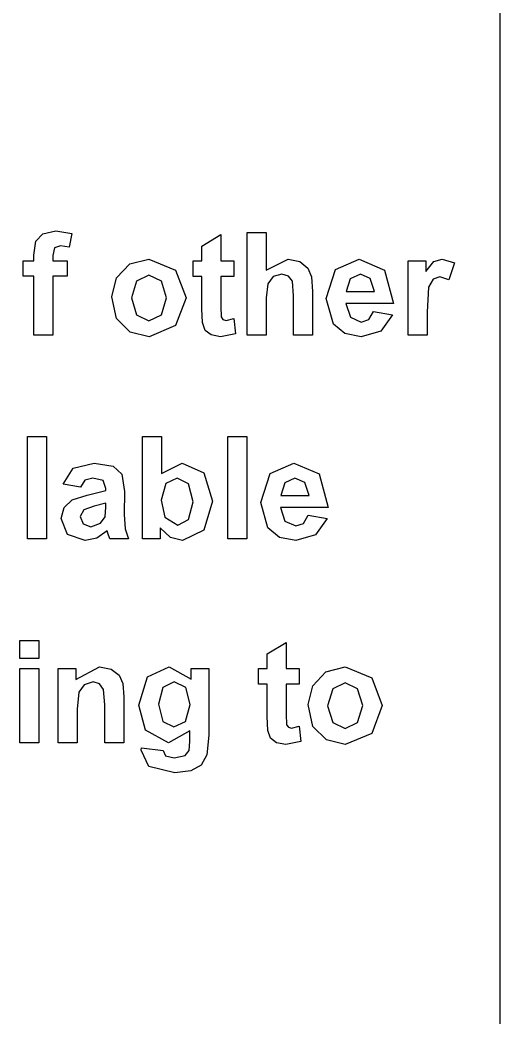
# Model space of a CAD drawing. Extents: x 22 to 299, y 7 to 289.
# Drawn here: x 192.52 to 202, y 124.77 to 144.44 of the extents above; entities that cross this region are included whole.
import ezdxf

# ---------------------------------------------------------------- set-up
doc = ezdxf.new("R2010")
doc.units = 0

msp = doc.modelspace()

# ---------------------------------------------------------------- linework, layer by layer
at = {"layer": '1'}
msp.add_line((201.999757, 15.430113), (201.999757, 276.499204), dxfattribs=at)
at = {"layer": 'Layer 1'}
for p, q in [((192.96832, 140.220775), (193.227638, 140.278653)), ((193.227638, 140.278653), (193.541761, 140.229043)), ((193.541761, 140.229043), (193.490967, 139.958948)), ((197.001981, 138.224), (197.001981, 140.244202)), ((197.001981, 140.244202), (197.377593, 140.244202)), ((197.377593, 140.244202), (197.377593, 139.50144)), ((192.790539, 139.797718), (192.827967, 140.073325)), ((192.827967, 140.073325), (192.96832, 140.220775)), ((196.10909, 139.978241), (196.486038, 140.204239)), ((196.486038, 140.204239), (196.486038, 139.687475)), ((193.200904, 139.941034), (193.166149, 139.790828)), ((193.318534, 139.980997), (193.200904, 139.941034)), ((193.490967, 139.958948), (193.318534, 139.980997)), ((196.10909, 139.687475), (196.10909, 139.978241)), ((192.582013, 139.382929), (192.582015, 139.687475)), ((192.582015, 139.687475), (192.790539, 139.687475)), ((192.790539, 139.687475), (192.790539, 139.797718)), ((193.166149, 139.790828), (193.166149, 139.687475)), ((193.166149, 139.687475), (193.446855, 139.687475)), ((193.446855, 139.687475), (193.446855, 139.382929)), ((194.685075, 139.625463), (195.063359, 139.720548)), ((195.063359, 139.720548), (195.591353, 139.504196)), ((195.936656, 139.378795), (195.936656, 139.687475)), ((195.936656, 139.687475), (196.10909, 139.687475)), ((196.486038, 139.687475), (196.742684, 139.687475)), ((196.742684, 139.687475), (196.742684, 139.378795)), ((197.377593, 139.50144), (197.812019, 139.720548)), ((197.812019, 139.720548), (198.045941, 139.670938)), ((198.045941, 139.670938), (198.202334, 139.544159)), ((198.750815, 139.513842), (199.217321, 139.720548)), ((199.217321, 139.720548), (199.717245, 139.504196)), ((200.181996, 138.224), (200.181996, 139.687475)), ((200.181996, 139.687475), (200.530873, 139.687475)), ((200.530873, 139.687475), (200.530873, 139.479391)), ((200.530873, 139.479391), (200.691276, 139.673695)), ((200.691276, 139.673695), (200.854353, 139.720548)), ((200.854353, 139.720548), (201.101641, 139.647512)), ((201.101641, 139.647512), (200.985349, 139.309893)), ((194.424419, 139.349856), (194.685075, 139.625463)), ((195.591353, 139.504196), (195.797204, 138.959872)), ((198.202334, 139.544159), (198.274515, 139.373283)), ((198.566351, 138.944713), (198.750815, 139.513842)), ((199.717245, 139.504196), (199.892352, 138.844116)), ((192.790538, 139.382929), (192.582013, 139.382929)), ((192.790538, 138.224), (192.790538, 139.382929)), ((193.446855, 139.382929), (193.166148, 139.382929)), ((193.166148, 139.382929), (193.166148, 138.224)), ((194.332187, 138.976408), (194.424419, 139.349856)), ((194.817407, 139.289222), (194.717155, 138.955737)), ((195.064695, 139.404977), (194.817407, 139.289222)), ((195.310647, 139.289222), (195.064695, 139.404977)), ((195.4109, 138.958494), (195.310647, 139.289222)), ((196.10909, 139.378795), (195.936656, 139.378795)), ((196.10909, 138.740764), (196.10909, 139.378795)), ((196.742684, 139.378795), (196.486039, 139.378795)), ((196.486039, 139.378795), (196.486039, 138.788995)), ((197.519283, 139.377417), (197.41101, 139.235479)), ((197.686369, 139.42427), (197.519283, 139.377417)), ((197.821375, 139.387063), (197.686369, 139.42427)), ((197.897567, 139.289222), (197.821375, 139.387063)), ((197.918956, 138.997079), (197.897567, 139.289222)), ((198.274515, 139.373283), (198.294567, 139.082517)), ((199.036869, 139.331941), (198.958005, 139.081139)), ((199.240047, 139.42427), (199.036869, 139.331941)), ((199.435204, 139.336076), (199.240047, 139.42427)), ((199.519416, 139.081139), (199.435204, 139.336076)), ((200.675236, 139.327807), (200.588351, 139.166577)), ((200.808905, 139.373283), (200.675236, 139.327807)), ((200.985349, 139.309893), (200.808905, 139.373283)), ((197.41101, 139.235479), (197.377592, 138.957115)), ((198.294567, 139.082517), (198.294567, 138.224)), ((198.958005, 139.081139), (199.519416, 139.081139)), ((200.588351, 139.166577), (200.557606, 138.675996)), ((194.424417, 138.547839), (194.332185, 138.976408)), ((194.332185, 138.976408), (194.332187, 138.976408)), ((194.717155, 138.955737), (194.817407, 138.622253)), ((194.717155, 138.955737), (194.717155, 138.955737)), ((195.310647, 138.622253), (195.4109, 138.958494)), ((195.797204, 138.959872), (195.58868, 138.408657)), ((197.377592, 138.957115), (197.377592, 138.224)), ((197.918956, 138.224), (197.918956, 138.997079)), ((198.706704, 138.440352), (198.566351, 138.944713)), ((196.121119, 138.467912), (196.10909, 138.740764)), ((196.486039, 138.788995), (196.492724, 138.579533)), ((199.892352, 138.844116), (198.951319, 138.844116)), ((198.951319, 138.844116), (199.042215, 138.575399)), ((199.407132, 138.529924), (199.498027, 138.689776)), ((199.498027, 138.689776), (199.872302, 138.625009)), ((199.498027, 138.689776), (199.498027, 138.689776)), ((200.557606, 138.675996), (200.557607, 138.224)), ((194.693095, 138.281878), (194.424417, 138.547839)), ((194.817407, 138.622253), (195.064695, 138.506498)), ((195.064695, 138.506498), (195.310647, 138.622253)), ((196.17325, 138.316328), (196.121119, 138.467912)), ((196.492724, 138.579533), (196.526142, 138.531302)), ((196.526142, 138.531302), (196.590304, 138.51201)), ((196.590304, 138.51201), (196.74135, 138.549217)), ((196.74135, 138.549217), (196.773432, 138.248805)), ((199.042215, 138.575399), (199.258759, 138.480315)), ((199.258759, 138.480315), (199.407132, 138.529924)), ((199.872302, 138.625009), (199.643727, 138.30117)), ((195.066032, 138.190927), (194.693095, 138.281878)), ((195.58868, 138.408657), (195.066032, 138.190927)), ((196.293553, 138.225378), (196.17325, 138.316328)), ((198.932605, 138.253283), (198.706704, 138.440352)), ((199.643727, 138.30117), (199.254749, 138.190927)), ((193.166148, 138.224), (192.790538, 138.224)), ((196.47668, 138.190927), (196.293553, 138.225378)), ((196.773432, 138.248805), (196.47668, 138.190927)), ((197.377592, 138.224), (197.001981, 138.224)), ((198.294567, 138.224), (197.918956, 138.224)), ((199.254749, 138.190927), (198.932605, 138.253283)), ((200.557607, 138.224), (200.181996, 138.224)), ((192.668221, 134.203), (192.668221, 136.223202)), ((192.668221, 136.223202), (193.043832, 136.223202)), ((193.043832, 136.223202), (193.043832, 134.203)), ((194.935297, 134.203), (194.935297, 136.223202)), ((194.935297, 136.223202), (195.310908, 136.223202)), ((195.310908, 136.223202), (195.310908, 135.495598)), ((196.623979, 134.203), (196.623979, 136.223202)), ((196.623979, 136.223202), (196.999589, 136.223202)), ((196.999589, 136.223202), (196.999589, 134.203)), ((193.369108, 135.283381), (193.566939, 135.597573)), ((193.566939, 135.597573), (193.983988, 135.699548)), ((193.983988, 135.699548), (194.358262, 135.637536)), ((194.358262, 135.637536), (194.530696, 135.481818)), ((195.310908, 135.495598), (195.72261, 135.699548)), ((195.72261, 135.699548), (196.151689, 135.505245)), ((196.151689, 135.505245), (196.321449, 134.949896)), ((197.459872, 135.492842), (197.926378, 135.699548)), ((197.926378, 135.699548), (198.426302, 135.483196)), ((193.800861, 135.361929), (193.709966, 135.219991)), ((193.957254, 135.40327), (193.800861, 135.361929)), ((194.159095, 135.355039), (193.957254, 135.40327)), ((194.212563, 135.196564), (194.159095, 135.355039)), ((194.530696, 135.481818), (194.58149, 135.135931)), ((195.622358, 135.40327), (195.397793, 135.294405)), ((195.848259, 135.291649), (195.622358, 135.40327)), ((197.275409, 134.923713), (197.459872, 135.492842)), ((197.745927, 135.310941), (197.667062, 135.060139)), ((197.949104, 135.40327), (197.745927, 135.310941)), ((198.144261, 135.315076), (197.949104, 135.40327)), ((198.228473, 135.060139), (198.144261, 135.315076)), ((198.426302, 135.483196), (198.601409, 134.823116)), ((193.709965, 135.219991), (193.369108, 135.283381)), ((193.709966, 135.219991), (193.709965, 135.219991)), ((193.847646, 135.062895), (194.212563, 135.157979)), ((194.212563, 135.157979), (194.212563, 135.196564)), ((194.58149, 135.135931), (194.577479, 134.683935)), ((195.397793, 135.294405), (195.308235, 134.966432)), ((195.936481, 134.930603), (195.848259, 135.291649)), ((193.387823, 134.823116), (193.548226, 134.971944)), ((193.548226, 134.971944), (193.847646, 135.062895)), ((195.308235, 134.966432), (195.377743, 134.630191)), ((195.308235, 134.966432), (195.308235, 134.966432)), ((195.848259, 134.584716), (195.936481, 134.930603)), ((196.321449, 134.949896), (196.147679, 134.372499)), ((197.415761, 134.419352), (197.275409, 134.923713)), ((197.667062, 135.060139), (198.228473, 135.060139)), ((193.330345, 134.602631), (193.387823, 134.823116)), ((193.779473, 134.779019), (193.705955, 134.642594)), ((193.983988, 134.846543), (193.779473, 134.779019)), ((194.212563, 134.905799), (193.983988, 134.846543)), ((194.197859, 134.639838), (194.212563, 134.828629)), ((194.212563, 134.828629), (194.212563, 134.905799)), ((198.601409, 134.823116), (197.660376, 134.823116)), ((197.660376, 134.823116), (197.751272, 134.554399)), ((193.455994, 134.292572), (193.330345, 134.602631)), ((193.705955, 134.642594), (193.76477, 134.502034)), ((194.1083, 134.51168), (194.197859, 134.639838)), ((194.577479, 134.683935), (194.594857, 134.398681)), ((195.377743, 134.630191), (195.637061, 134.475851)), ((195.637061, 134.475851), (195.848259, 134.584716)), ((197.751272, 134.554399), (197.967816, 134.459315)), ((198.116189, 134.508924), (198.207084, 134.668776)), ((198.207084, 134.668776), (198.581359, 134.604009)), ((198.207084, 134.668776), (198.207084, 134.668776)), ((198.581359, 134.604009), (198.352784, 134.28017)), ((193.76477, 134.502034), (193.91448, 134.442778)), ((193.91448, 134.442778), (194.1083, 134.51168)), ((194.24197, 134.362852), (194.036119, 134.218158)), ((194.255337, 134.317377), (194.24197, 134.362852)), ((194.594857, 134.398681), (194.663029, 134.203)), ((195.487352, 134.231939), (195.284174, 134.417974)), ((195.284174, 134.417974), (195.284174, 134.203)), ((196.147679, 134.372499), (195.727956, 134.169927)), ((197.641663, 134.232283), (197.415761, 134.419352)), ((197.967816, 134.459315), (198.116189, 134.508924)), ((193.043832, 134.203), (192.668221, 134.203)), ((193.802198, 134.169927), (193.455994, 134.292572)), ((194.036119, 134.218158), (193.802198, 134.169927)), ((194.291427, 134.203), (194.255337, 134.317377)), ((194.663029, 134.203), (194.291427, 134.203)), ((195.284174, 134.203), (194.935297, 134.203)), ((195.727956, 134.169927), (195.487352, 134.231939)), ((196.999589, 134.203), (196.623979, 134.203)), ((197.963806, 134.169927), (197.641663, 134.232283)), ((198.352784, 134.28017), (197.963806, 134.169927)), ((192.516349, 131.842912), (192.516349, 132.201202)), ((192.516349, 132.201202), (192.89196, 132.201202)), ((192.89196, 132.201202), (192.89196, 131.842912)), ((197.40109, 131.935241), (197.778038, 132.161239)), ((197.778038, 132.161239), (197.778038, 131.644475)), ((192.89196, 131.842912), (192.516349, 131.842912)), ((197.40109, 131.644475), (197.40109, 131.935241)), ((192.516349, 130.181), (192.516349, 131.644475)), ((192.516349, 131.644475), (192.89196, 131.644475)), ((192.89196, 131.644475), (192.89196, 130.181)), ((193.274716, 130.181), (193.274716, 131.644475)), ((193.274716, 131.644475), (193.623593, 131.644475)), ((193.623593, 131.429501), (194.091436, 131.677548)), ((193.623593, 131.644475), (193.623593, 131.429501)), ((194.091436, 131.677548), (194.318674, 131.630695)), ((194.318674, 131.630695), (194.473731, 131.513561)), ((195.036917, 131.483245), (195.464659, 131.677548)), ((195.464659, 131.677548), (195.899085, 131.439147)), ((195.899085, 131.439147), (195.899085, 131.644475)), ((195.899085, 131.644475), (196.250635, 131.644475)), ((196.250635, 131.644475), (196.250635, 130.331206)), ((197.228656, 131.335795), (197.228656, 131.644475)), ((197.228656, 131.644475), (197.40109, 131.644475)), ((197.778038, 131.644475), (198.034682, 131.644475)), ((198.034682, 131.644475), (198.034682, 131.335795)), ((198.300664, 131.306856), (198.561319, 131.582463)), ((198.561319, 131.582463), (198.939604, 131.677548)), ((198.939604, 131.677548), (199.467598, 131.461196)), ((193.96044, 131.38127), (193.785333, 131.326148)), ((194.090099, 131.342685), (193.96044, 131.38127)), ((194.473731, 131.513561), (194.547249, 131.350953)), ((194.86582, 130.921006), (195.036917, 131.483245)), ((195.560901, 131.38127), (195.337673, 131.272405)), ((195.790813, 131.271027), (195.560901, 131.38127)), ((199.467598, 131.461196), (199.673449, 130.916872)), ((193.678397, 131.180077), (193.650327, 130.843836)), ((193.785333, 131.326148), (193.678397, 131.180077)), ((194.168964, 131.23382), (194.090099, 131.342685)), ((194.193023, 130.927896), (194.168964, 131.23382)), ((194.547249, 131.350953), (194.568637, 131.090504)), ((195.337673, 131.272405), (195.250788, 130.943054)), ((195.881708, 130.933408), (195.790813, 131.271027)), ((197.40109, 131.335795), (197.228656, 131.335795)), ((197.40109, 130.697764), (197.40109, 131.335795)), ((198.034682, 131.335795), (197.778037, 131.335795)), ((197.778037, 131.335795), (197.778037, 130.745995)), ((198.208432, 130.933408), (198.300664, 131.306856)), ((198.693652, 131.246222), (198.5934, 130.912737)), ((198.94094, 131.361977), (198.693652, 131.246222)), ((199.186892, 131.246222), (198.94094, 131.361977)), ((199.287144, 130.915494), (199.186892, 131.246222)), ((194.568637, 131.090504), (194.568634, 130.181)), ((193.650327, 130.843836), (193.650327, 130.181)), ((194.193023, 130.181), (194.193023, 130.927896)), ((194.996816, 130.430425), (194.86582, 130.921006)), ((195.250788, 130.943054), (195.337673, 130.601301)), ((195.250788, 130.943054), (195.250788, 130.943054)), ((195.786802, 130.604057), (195.881708, 130.933408)), ((198.300664, 130.504839), (198.208432, 130.933408)), ((198.208432, 130.933408), (198.208432, 130.933408)), ((198.5934, 130.912737), (198.693652, 130.579253)), ((198.5934, 130.912737), (198.5934, 130.912737)), ((199.186892, 130.579253), (199.287144, 130.915494)), ((199.673449, 130.916872), (199.464924, 130.365657)), ((195.337673, 130.601301), (195.554218, 130.493814)), ((195.554218, 130.493814), (195.786802, 130.604057)), ((197.413119, 130.424912), (197.40109, 130.697764)), ((197.778037, 130.745995), (197.784722, 130.536533)), ((195.449956, 130.181), (194.996816, 130.430425)), ((195.875025, 130.418022), (195.449956, 130.181)), ((195.875025, 130.204427), (195.875025, 130.418022)), ((197.46525, 130.273328), (197.413119, 130.424912)), ((197.784722, 130.536533), (197.818141, 130.488302)), ((197.818141, 130.488302), (197.882302, 130.46901)), ((197.882302, 130.46901), (198.033349, 130.506217)), ((198.033349, 130.506217), (198.06543, 130.205805)), ((198.56934, 130.238878), (198.300664, 130.504839)), ((198.693652, 130.579253), (198.94094, 130.463498)), ((198.94094, 130.463498), (199.186892, 130.579253)), ((195.857647, 130.02666), (195.875025, 130.204427)), ((196.250635, 130.331206), (196.209198, 129.943978)), ((197.585553, 130.182378), (197.46525, 130.273328)), ((198.06543, 130.205805), (197.76868, 130.147927)), ((198.942277, 130.147927), (198.56934, 130.238878)), ((199.464924, 130.365657), (198.942277, 130.147927)), ((192.89196, 130.181), (192.516349, 130.181)), ((193.650327, 130.181), (193.274716, 130.181)), ((194.568634, 130.181), (194.193023, 130.181)), ((194.913941, 130.037684), (194.915282, 130.084537)), ((195.064988, 129.715224), (194.913941, 130.037684)), ((194.915278, 130.084537), (195.344357, 130.030794)), ((194.915282, 130.084537), (194.915278, 130.084537)), ((195.344357, 130.030794), (195.393814, 129.924685)), ((195.782792, 129.928819), (195.857647, 130.02666)), ((197.76868, 130.147927), (197.585553, 130.182378)), ((195.393814, 129.924685), (195.562238, 129.883344)), ((195.562238, 129.883344), (195.782792, 129.928819)), ((196.209198, 129.943978), (196.092905, 129.742784)), ((195.576942, 129.587066), (195.064988, 129.715224)), ((195.892401, 129.628407), (195.576942, 129.587066)), ((196.092905, 129.742784), (195.892401, 129.628407))]:
    msp.add_line(p, q, dxfattribs=at)

doc.saveas('drawing.dxf')
